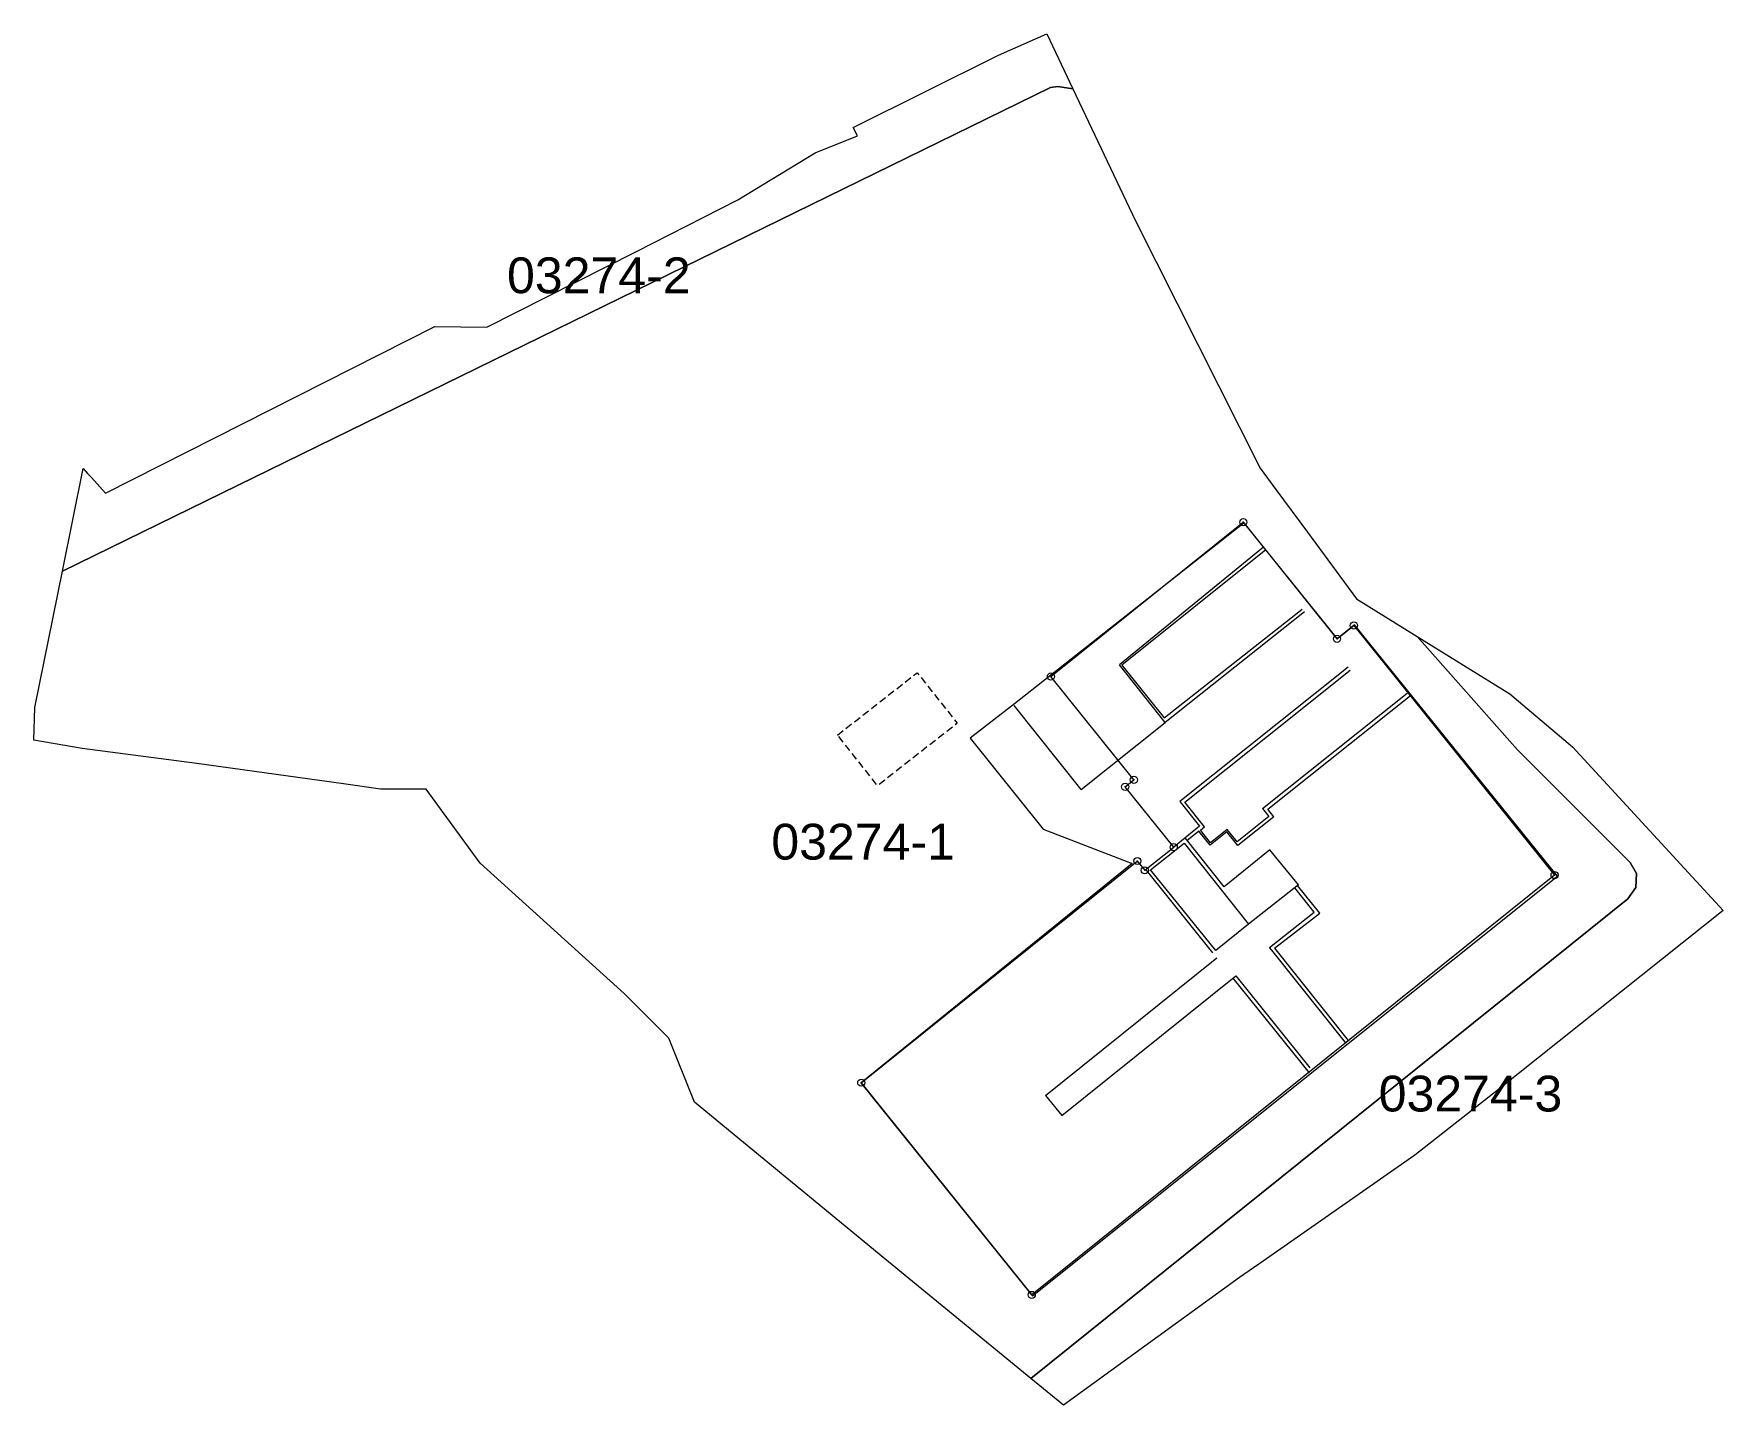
# Model space of a CAD drawing. Header units: metres. Extents: x 7511866 to 7511984, y 4692322 to 4692418.
import ezdxf

# ---------------------------------------------------------------- set-up
doc = ezdxf.new("R2010")
doc.units = ezdxf.units.M
doc.header["$PDMODE"] = 32
doc.header["$PDSIZE"] = 0.5
doc.linetypes.add('DASHED', pattern=[0.75, 0.5, -0.25])
for name, color, linetype, lineweight in [('ekzek-perdhese', 1, 'Continuous', 0), ('ekzek-perdhese shkallet', 34, 'DASHED', 0), ('leja ndertimore', 3, 'Continuous', 0), ('parceka', 7, 'Continuous', 0)]:
    doc.layers.add(name, color=color, linetype=linetype, lineweight=lineweight)
doc.layers.add('ndarjet perdhesa', color=7, linetype='Continuous', lineweight=0, true_color=0xa80f02)
doc.styles.get("Standard").update_dxf_attribs({"font": 'arial.ttf'})

msp = doc.modelspace()

# ---------------------------------------------------------------- linework, layer by layer
at = {"layer": 'ekzek-perdhese', "flags": 128}
msp.add_lwpolyline([(7511931.45, 4692369), (7511936.54, 4692362.65), (7511942.77, 4692360.24), (7511923.85, 4692344.94), (7511935.8, 4692330.06), (7511972.45, 4692359.37), (7511958.28, 4692376.91), (7511957.07, 4692375.93), (7511950.59, 4692384.03), (7511934.54, 4692371.4)], close=True, dxfattribs=at)
at = {"layer": 'ekzek-perdhese shkallet', "flags": 128}
msp.add_lwpolyline([(7511922.19, 4692369.22), (7511927.75, 4692373.57), (7511930.55, 4692370.04), (7511924.99, 4692365.68)], close=True, dxfattribs=at)
at = {"layer": 'leja ndertimore', "flags": 128}
msp.add_lwpolyline([(7511972.25, 4692359.44), (7511935.75, 4692330.12), (7511923.85, 4692344.94), (7511943.12, 4692360.42), (7511943.64, 4692359.77), (7511945.66, 4692361.39), (7511942.27, 4692365.6), (7511942.88, 4692366.09), (7511937.09, 4692373.3), (7511950.52, 4692384.08), (7511957.06, 4692375.93), (7511958.24, 4692376.87)], close=True, dxfattribs=at)
at = {"layer": 'leja ndertimore'}
for p in [(7511950.52, 4692384.08), (7511958.24, 4692376.87), (7511957.06, 4692375.93), (7511937.09, 4692373.3), (7511942.88, 4692366.09), (7511942.27, 4692365.6), (7511945.66, 4692361.39), (7511943.12, 4692360.42), (7511943.64, 4692359.77), (7511972.25, 4692359.44), (7511923.85, 4692344.94), (7511935.75, 4692330.12)]:
    msp.add_point(p, dxfattribs=at)
at = {"layer": 'ndarjet perdhesa', "flags": 128}
for points in [[(7511951.93, 4692382.33), (7511941.87, 4692374.12)], [(7511952.08, 4692382.14), (7511942.05, 4692374.1), (7511945, 4692370.41), (7511954.62, 4692378.01)], [(7511954.78, 4692377.81), (7511945.07, 4692370.09), (7511941.87, 4692374.12)], [(7511957.84, 4692373.95), (7511946.08, 4692364.57), (7511947.45, 4692362.85), (7511945.66, 4692361.39)], [(7511951.86, 4692364.09), (7511952.3, 4692363.54), (7511950.08, 4692361.77), (7511949.4, 4692362.63), (7511948.23, 4692361.69), (7511947.52, 4692362.58), (7511947.8, 4692362.81), (7511946.43, 4692364.53), (7511957.99, 4692373.75)], [(7511951.86, 4692364.09), (7511961.96, 4692372.14)], [(7511952.65, 4692363.5), (7511952.23, 4692364.04), (7511962.18, 4692371.97)], [(7511939.21, 4692365.41), (7511934.53, 4692371.28)], [(7511939.21, 4692365.41), (7511945.07, 4692370.09)], [(7511952.65, 4692363.5), (7511950.14, 4692361.5), (7511949.38, 4692362.46), (7511948.21, 4692361.52), (7511947.42, 4692362.51), (7511946.58, 4692361.83)], [(7511954.37, 4692358.75), (7511952.38, 4692361.19), (7511949.18, 4692358.62), (7511946.45, 4692362.03)], [(7511948.39, 4692354.01), (7511943.75, 4692359.79)], [(7511954.37, 4692358.75), (7511950.87, 4692356.02)], [(7511957.65, 4692347.74), (7511952.51, 4692354.19), (7511952.35, 4692354.38), (7511955.46, 4692356.86), (7511954.12, 4692358.55)], [(7511952.7, 4692354.34), (7511955.85, 4692356.78), (7511954.31, 4692358.7)], [(7511952.7, 4692354.34), (7511957.85, 4692347.89)], [(7511936.72, 4692344.05), (7511948.68, 4692353.66)], [(7511937.85, 4692342.65), (7511950, 4692352.41), (7511955.17, 4692345.98)], [(7511955.13, 4692345.63), (7511949.81, 4692352.25)], [(7511936.72, 4692344.05), (7511937.85, 4692342.65)]]:
    msp.add_lwpolyline(points, dxfattribs=at)
msp.add_lwpolyline([(7511944.04, 4692359.8), (7511946.38, 4692361.67), (7511950.89, 4692356.02), (7511948.59, 4692354.17)], close=True, dxfattribs=at)
at = {"layer": 'parceka', "flags": 128}
for points in [[(7511938.62, 4692414.35), (7511937.58, 4692414.51), (7511937.07, 4692414.44), (7511868.09, 4692380.67), (7511869.53, 4692387.82), (7511869.84, 4692387.49), (7511870.03, 4692387.28), (7511870.1, 4692387.2), (7511871.08, 4692386.11), (7511894.09, 4692397.75), (7511897.7, 4692397.71), (7511908.12, 4692402.95), (7511915.23, 4692406.59), (7511920.63, 4692409.87), (7511923.58, 4692411.06), (7511923.28, 4692411.65), (7511933.43, 4692416.69), (7511936.8, 4692418.19), (7511938.62, 4692414.35)], [(7511868.09, 4692380.67), (7511937.07, 4692414.44), (7511937.58, 4692414.51), (7511938.62, 4692414.35), (7511942.99, 4692405.12), (7511951.69, 4692387.85), (7511952.79, 4692386.36), (7511954.99, 4692383.38), (7511958.42, 4692378.74), (7511962.66, 4692376.1), (7511969.66, 4692368.19), (7511977.52, 4692360.32), (7511977.96, 4692359.55), (7511977.93, 4692358.58), (7511977.37, 4692357.78), (7511935.68, 4692324.29), (7511925.49, 4692332.64), (7511912.21, 4692343.58), (7511910.41, 4692348.04), (7511907.29, 4692351.18), (7511897.25, 4692360.27), (7511893.47, 4692365.43), (7511890.29, 4692365.44), (7511887.7, 4692365.8), (7511877.46, 4692367.22), (7511869.46, 4692368.28), (7511866.08, 4692368.87), (7511866.16, 4692371.13), (7511868.09, 4692380.67)], [(7511935.68, 4692324.29), (7511977.37, 4692357.78), (7511977.93, 4692358.58), (7511977.96, 4692359.55), (7511977.52, 4692360.32), (7511969.66, 4692368.19), (7511962.66, 4692376.1), (7511969.12, 4692372.1), (7511973.49, 4692368.39), (7511984.02, 4692356.97), (7511968.34, 4692344.46), (7511962.5, 4692339.88), (7511951.9, 4692332.48), (7511950.25, 4692331.33), (7511937.96, 4692322.42), (7511935.68, 4692324.29)]]:
    msp.add_lwpolyline(points, dxfattribs=at)

# ---------------------------------------------------------------- texts
at = {"layer": 'parceka'}
for s, p in [('03274-2', (7511899.12, 4692400.07)), ('03274-1', (7511917.57, 4692360.52)), ('03274-3', (7511959.97, 4692342.93))]:
    msp.add_text(s, height=2.5, dxfattribs=at).set_placement(p)

doc.saveas('drawing.dxf')
